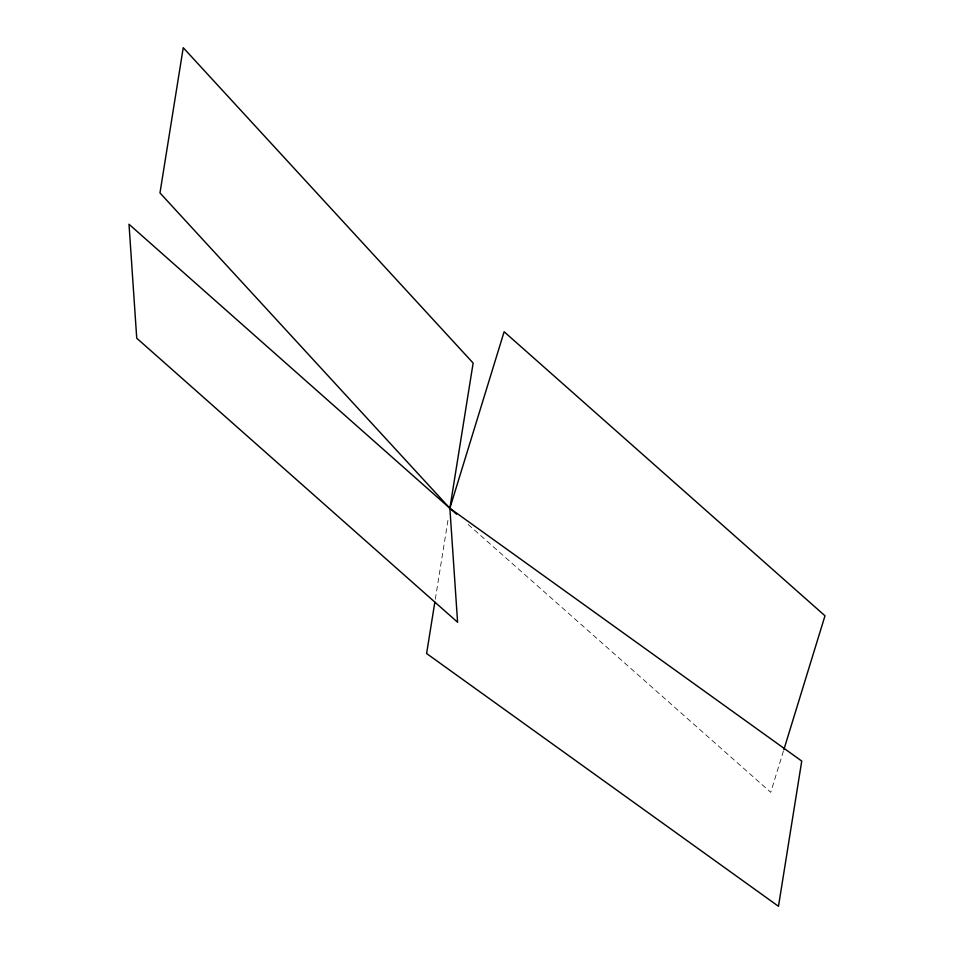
<?xml version="1.0" encoding="UTF-8"?>
<svg xmlns="http://www.w3.org/2000/svg" width="954" height="954" viewBox="0 0 954 954"><rect width="100%" height="100%" fill="white"/><g stroke="black" fill="none" stroke-linecap="round" stroke-linejoin="round"><path stroke-width="0.72" stroke-dasharray="4.77 3.58" d="M435.31 599.255L448.463 517.092M783.425 751.048L770.737 792.333L465.469 522.1"/><path stroke-width="1.43" d="M434.833 602.189L426.605 653.526L778.476 906.3L801.742 761.065L449.871 508.291L159.974 192.935L183.24 47.7L473.136 363.057L449.871 508.291L457.598 622.246L136.732 338.205L129.005 224.25L456.561 514.206M449.871 508.291L504.129 331.753L824.995 615.795L783.866 749.629"/></g></svg>
